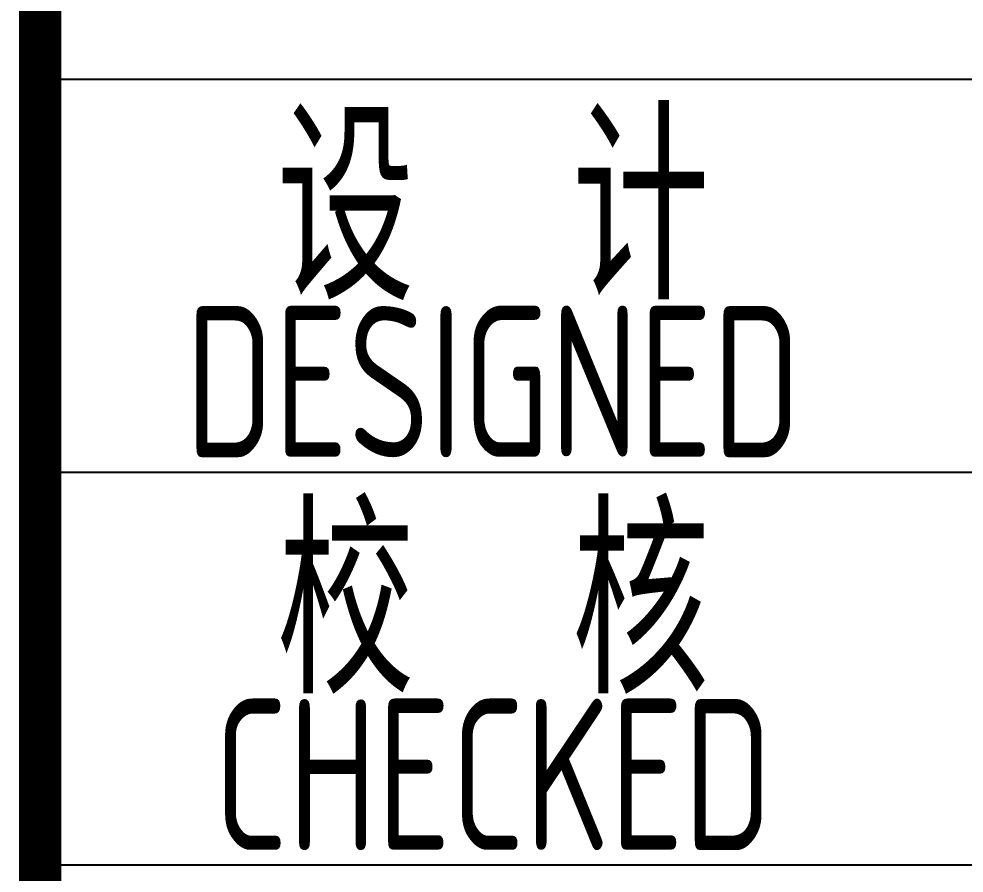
# Model space of a CAD drawing. Extents: x 4414382 to 4540065, y -615151 to -235742.
# Drawn here: x 4513027 to 4514591, y -481754 to -480341 of the extents above; entities that cross this region are included whole.
import ezdxf
from ezdxf.enums import TextEntityAlignment as Align

# ---------------------------------------------------------------- set-up
doc = ezdxf.new("R2010")
doc.units = 0
doc.header["$LTSCALE"] = 1000
doc.header["$MEASUREMENT"] = 0
doc.layers.get('0').update_dxf_attribs({"linetype": 'CONTINUOUS'})
doc.styles.add('AHD', font='sceie.shx', dxfattribs={"width": 0.7, "bigfont": 'sceic.shx'})

msp = doc.modelspace()

# ---------------------------------------------------------------- linework, layer by layer
for p, q in [((4513062.2, -480440.7), (4524062.2, -480440.7)), ((4513062.2, -481090.7), (4518562.2, -481090.7)), ((4513062.2, -481740.7), (4518562.2, -481740.7))]:
    msp.add_line(p, q)
at = {"const_width": 70}
msp.add_lwpolyline([(4513062.2, -478690.7), (4513062.2, -484690.7)], dxfattribs=at)

# ---------------------------------------------------------------- texts
at = {"style": 'AHD', "width": 0.8}
for s, height, p in [('设  计', 300, (4513812.2, -480640.7)), ('设  计', 300, (4513812.2, -480640.7)), ('DESIGNED', 250, (4513812.2, -480940.7)), ('DESIGNED', 250, (4513812.2, -480940.7)), ('校  核', 300, (4513812.2, -481290.7)), ('校  核', 300, (4513812.2, -481290.7)), ('CHECKED', 250, (4513812.2, -481590.7)), ('CHECKED', 250, (4513812.2, -481590.7))]:
    msp.add_text(s, height=height, dxfattribs=at).set_placement(p, align=Align.MIDDLE)

doc.saveas('drawing.dxf')
